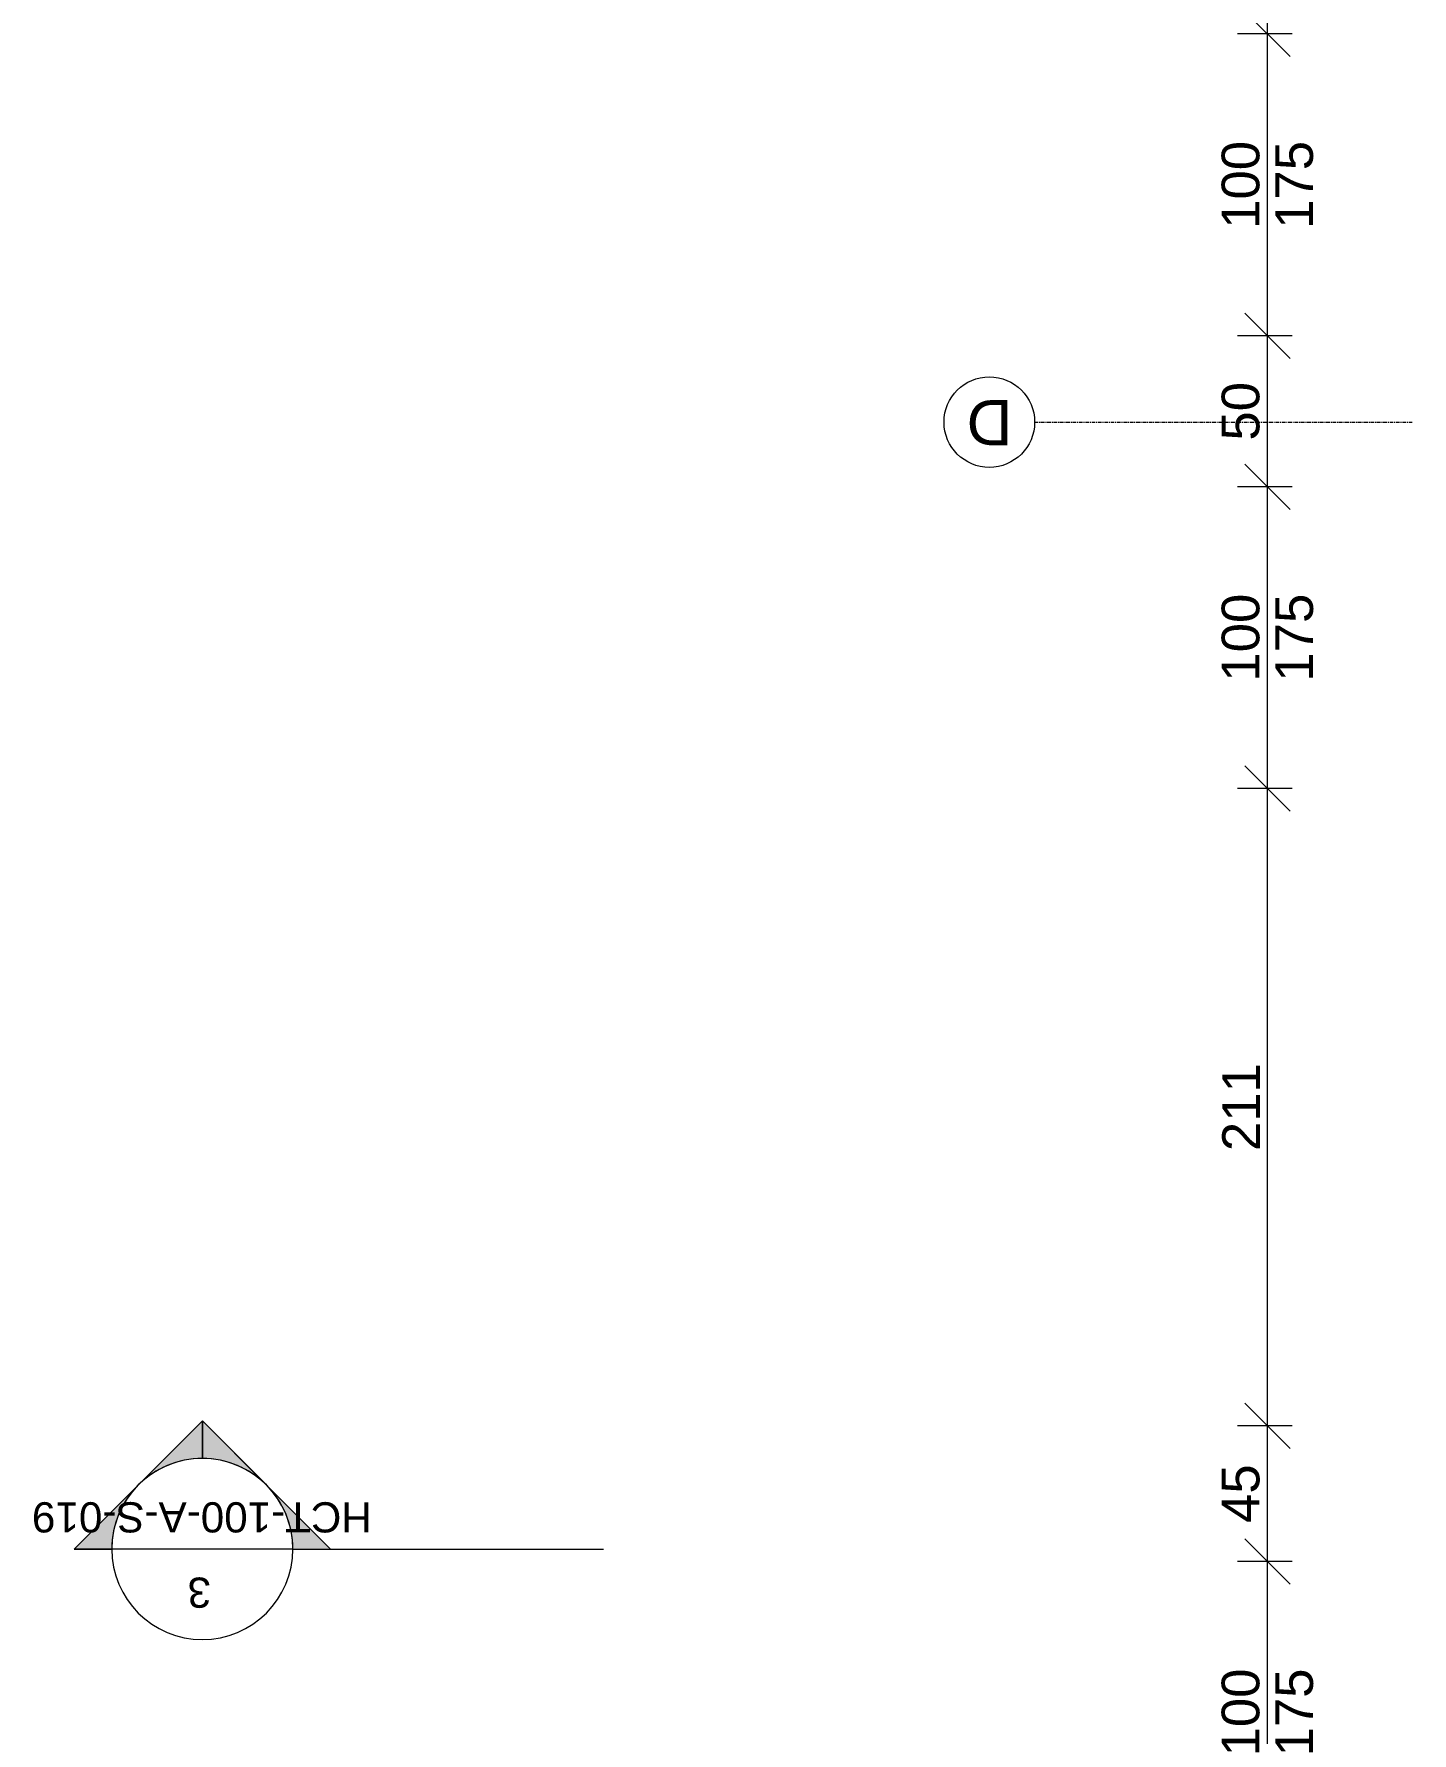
# Model space of a CAD drawing. Header units: centimetres. Extents: x -5566 to 5867, y -120 to 4683.
# Drawn here: x -5566 to -5110, y 1359 to 1922 of the extents above; entities that cross this region are included whole.
import ezdxf

# ---------------------------------------------------------------- set-up
doc = ezdxf.new("R2010")
doc.units = ezdxf.units.CM
doc.linetypes.add('Grid Line', pattern=[2.1, 1.2, -0.3, 0.3, -0.3])
for name, color, linetype, lineweight in [('A-ANNO-DIMS', 211, 'Continuous', 5), ('G-ANNO-SYMB', 111, 'Continuous', 5), ('S-GRID', 1, 'Continuous', 5), ('S-GRID-IDEN', 1, 'Continuous', 5)]:
    doc.layers.add(name, color=color, linetype=linetype, lineweight=lineweight)
doc.styles.add('Arial', font='arial.ttf', dxfattribs={"height": 12.5})
doc.styles.add('Arial_1', font='arial.ttf', dxfattribs={"height": 15})
doc.styles.add('Arial_2', font='arial.ttf', dxfattribs={"height": 10})
doc.dimstyles.new('200_100_2_5mm_Arial_cm___OpenHeight', dxfattribs={"dimscale": 30.48, "dimtxt": 12.753242, "dimasz": 0.492126, "dimexe": 0.328084, "dimexo": 0.0625, "dimgap": 0.082021, "dimtad": 1, "dimdec": 0, "dimzin": 0, "dimdsep": 46, "dimtxsty": 'Arial', "dimblk1": 'OBLIQUE', "dimblk2": 'OBLIQUE', "dimsah": 1, "dimcen": 0.09, "dimdle": 0.328084, "dimazin": 0, "dimtfac": 1, "dimtdec": 4, "dimtix": 1, "dimtmove": 0, "dimatfit": 3, "dimfxl": 0.328084, "dimfxlon": 1, "dimtvp": 1, "dimtolj": 1, "dimtzin": 0, "dimlwd": 18, "dimlwe": 18, "dimarcsym": 2})

# ---------------------------------------------------------------- blocks, each defined once
blk = doc.blocks.new('Grid - AR_Grid Head - Circle_3mm-767080-Level _9_00')
at = {"layer": 'S-GRID-IDEN'}
blk.add_circle((0, 0), 0.3, dxfattribs=at)
blk = doc.blocks.new('Section - M_Section Head - Filled-24181-Level _9_00')
at = {"layer": 'G-ANNO-SYMB'}
h = blk.add_hatch(color=256, dxfattribs=at)
edge = h.paths.add_edge_path(flags=0)
edge.add_line((-0.6, 0.849), (-0.6, 0.6))
edge.add_arc((-0.6, 0), 0.6, 90, 135)
edge.add_line((-1.024, 0.424), (-0.6, 0.849))
h = blk.add_hatch(color=256, dxfattribs=at)
edge = h.paths.add_edge_path(flags=0)
edge.add_line((-0.6, 0.849), (-0.176, 0.424))
edge.add_arc((-0.6, 0), 0.6, 45, 90)
edge.add_line((-0.6, 0.6), (-0.6, 0.849))
h = blk.add_hatch(color=256, dxfattribs=at)
edge = h.paths.add_edge_path(flags=0)
edge.add_line((-1.449, 0), (-1.024, 0.424))
edge.add_arc((-0.6, 0), 0.6, 135, 180)
edge.add_line((-1.2, 0), (-1.449, 0))
h = blk.add_hatch(color=256, dxfattribs=at)
edge = h.paths.add_edge_path(flags=0)
edge.add_line((0.249, 0), (0, 0))
edge.add_arc((-0.6, 0), 0.6, 0, 45)
edge.add_line((-0.176, 0.424), (0.249, 0))
at = {"layer": 'G-ANNO-SYMB', "lineweight": 13}
for p, q in [((-0.6, 0.849), (-1.449, 0)), ((-0.6, 0.849), (-1.024, 0.424)), ((-0.6, 0.849), (0.249, 0)), ((-0.6, 0.6), (-0.6, 0.849)), ((-0.6, 0.849), (-0.6, 0.6)), ((-0.176, 0.424), (-0.6, 0.849)), ((-1.024, 0.424), (-1.449, 0)), ((0.249, 0), (-0.176, 0.424)), ((-1.2, 0), (-1.449, 0)), ((-1.449, 0), (-1.2, 0)), ((0, 0), (0.249, 0)), ((0, 0), (0.249, 0))]:
    blk.add_line(p, q, dxfattribs=at)
for start, end in [(0, 180), (90, 135), (45, 90), (135, 180), (0, 45), (180, 360)]:
    blk.add_arc((-0.6, 0), 0.6, start, end, dxfattribs=at)
blk = doc.blocks.new('_Oblique')
at = {"color": 0, "linetype": 'ByBlock', "lineweight": -2}
blk.add_line((-0.5, -0.5), (0.5, 0.5), dxfattribs=at)
blk = doc.blocks.new('DIMBLOCK193-Level _9_00')
at = {"layer": 'A-ANNO-DIMS', "color": 0, "lineweight": 18, "transparency": 16777216}
for p, q in [((-5157.84, 1305.49), (-5157.84, 1425.49)), ((-5149.74, 1415.49), (-5167.84, 1415.49)), ((-5149.74, 1315.49), (-5167.84, 1315.49))]:
    blk.add_line(p, q, dxfattribs=at)
at = {"layer": 'Defpoints', "color": 0, "transparency": 16777216}
for p in [(-5157.84, 1415.49), (-5147.84, 1415.49), (-5147.84, 1315.49)]:
    blk.add_point(p, dxfattribs=at)
at = {"layer": 'A-ANNO-DIMS', "color": 0, "lineweight": 18, "transparency": 16777216, "xscale": 15, "yscale": 15, "zscale": 15}
for p, rotation in [((-5157.84, 1415.49), 90), ((-5157.84, 1315.49), 270)]:
    blk.add_blockref('_Oblique', p, dxfattribs=dict(at, rotation=rotation))
at = {"layer": 'A-ANNO-DIMS', "color": 0, "lineweight": 18, "transparency": 16777216, "char_height": 12.5, "width": 34.6103, "attachment_point": 5, "rotation": 90, "style": 'Arial'}
for s, insert in [('\\A1;100', (-5166.72, 1365.49)), ('\\A1;175', (-5148.96, 1365.49))]:
    blk.add_mtext(s, dxfattribs=dict(at, insert=insert))
blk = doc.blocks.new('DIMBLOCK194-Level _9_00')
at = {"layer": 'A-ANNO-DIMS', "color": 0, "lineweight": 18, "transparency": 16777216}
for p, q in [((-5157.84, 1405.49), (-5157.84, 1470.49)), ((-5149.74, 1460.49), (-5167.84, 1460.49)), ((-5149.74, 1415.49), (-5167.84, 1415.49))]:
    blk.add_line(p, q, dxfattribs=at)
at = {"layer": 'Defpoints', "color": 0, "transparency": 16777216}
for p in [(-5157.84, 1460.49), (-5147.84, 1460.49), (-5147.84, 1415.49)]:
    blk.add_point(p, dxfattribs=at)
at = {"layer": 'A-ANNO-DIMS', "color": 0, "lineweight": 18, "transparency": 16777216, "xscale": 15, "yscale": 15, "zscale": 15}
for p, rotation in [((-5157.84, 1460.49), 90), ((-5157.84, 1415.49), 270)]:
    blk.add_blockref('_Oblique', p, dxfattribs=dict(at, rotation=rotation))
at = {"layer": 'A-ANNO-DIMS', "color": 0, "lineweight": 18, "transparency": 16777216, "insert": (-5166.7, 1437.99), "char_height": 12.5, "width": 23.0736, "attachment_point": 5, "rotation": 90, "style": 'Arial'}
blk.add_mtext('\\A1;45', dxfattribs=at)
blk = doc.blocks.new('DIMBLOCK195-Level _9_00')
at = {"layer": 'A-ANNO-DIMS', "color": 0, "lineweight": 18, "transparency": 16777216}
for p, q in [((-5157.84, 1450.49), (-5157.84, 1681.58)), ((-5149.74, 1671.58), (-5167.84, 1671.58)), ((-5149.74, 1460.49), (-5167.84, 1460.49))]:
    blk.add_line(p, q, dxfattribs=at)
at = {"layer": 'Defpoints', "color": 0, "transparency": 16777216}
for p in [(-5157.84, 1671.58), (-5147.84, 1671.58), (-5147.84, 1460.49)]:
    blk.add_point(p, dxfattribs=at)
at = {"layer": 'A-ANNO-DIMS', "color": 0, "lineweight": 18, "transparency": 16777216, "xscale": 15, "yscale": 15, "zscale": 15}
for p, rotation in [((-5157.84, 1671.58), 90), ((-5157.84, 1460.49), 270)]:
    blk.add_blockref('_Oblique', p, dxfattribs=dict(at, rotation=rotation))
at = {"layer": 'A-ANNO-DIMS', "color": 0, "lineweight": 18, "transparency": 16777216, "insert": (-5166.61, 1566.03), "char_height": 12.5, "width": 34.6103, "attachment_point": 5, "rotation": 90, "style": 'Arial'}
blk.add_mtext('\\A1;211', dxfattribs=at)
blk = doc.blocks.new('DIMBLOCK196-Level _9_00')
at = {"layer": 'A-ANNO-DIMS', "color": 0, "lineweight": 18, "transparency": 16777216}
for p, q in [((-5157.84, 1661.58), (-5157.84, 1781.58)), ((-5149.74, 1771.58), (-5167.84, 1771.58)), ((-5149.74, 1671.58), (-5167.84, 1671.58))]:
    blk.add_line(p, q, dxfattribs=at)
at = {"layer": 'Defpoints', "color": 0, "transparency": 16777216}
for p in [(-5157.84, 1771.58), (-5147.84, 1771.58), (-5147.84, 1671.58)]:
    blk.add_point(p, dxfattribs=at)
at = {"layer": 'A-ANNO-DIMS', "color": 0, "lineweight": 18, "transparency": 16777216, "xscale": 15, "yscale": 15, "zscale": 15}
for p, rotation in [((-5157.84, 1771.58), 90), ((-5157.84, 1671.58), 270)]:
    blk.add_blockref('_Oblique', p, dxfattribs=dict(at, rotation=rotation))
at = {"layer": 'A-ANNO-DIMS', "color": 0, "lineweight": 18, "transparency": 16777216, "char_height": 12.5, "width": 34.6103, "attachment_point": 5, "rotation": 90, "style": 'Arial'}
for s, insert in [('\\A1;100', (-5166.72, 1721.58)), ('\\A1;175', (-5148.96, 1721.58))]:
    blk.add_mtext(s, dxfattribs=dict(at, insert=insert))
blk = doc.blocks.new('DIMBLOCK197-Level _9_00')
at = {"layer": 'A-ANNO-DIMS', "color": 0, "lineweight": 18, "transparency": 16777216}
for p, q in [((-5157.84, 1761.58), (-5157.84, 1831.58)), ((-5149.74, 1821.58), (-5167.84, 1821.58)), ((-5149.74, 1771.58), (-5167.84, 1771.58))]:
    blk.add_line(p, q, dxfattribs=at)
at = {"layer": 'Defpoints', "color": 0, "transparency": 16777216}
for p in [(-5157.84, 1821.58), (-5147.84, 1821.58), (-5147.84, 1771.58)]:
    blk.add_point(p, dxfattribs=at)
at = {"layer": 'A-ANNO-DIMS', "color": 0, "lineweight": 18, "transparency": 16777216, "xscale": 15, "yscale": 15, "zscale": 15}
for p, rotation in [((-5157.84, 1821.58), 90), ((-5157.84, 1771.58), 270)]:
    blk.add_blockref('_Oblique', p, dxfattribs=dict(at, rotation=rotation))
at = {"layer": 'A-ANNO-DIMS', "color": 0, "lineweight": 18, "transparency": 16777216, "insert": (-5166.72, 1796.58), "char_height": 12.5, "width": 23.0736, "attachment_point": 5, "rotation": 90, "style": 'Arial'}
blk.add_mtext('\\A1;50', dxfattribs=at)
blk = doc.blocks.new('DIMBLOCK198-Level _9_00')
at = {"layer": 'A-ANNO-DIMS', "color": 0, "lineweight": 18, "transparency": 16777216}
for p, q in [((-5157.84, 1811.58), (-5157.84, 1931.58)), ((-5149.74, 1921.58), (-5167.84, 1921.58)), ((-5149.74, 1821.58), (-5167.84, 1821.58))]:
    blk.add_line(p, q, dxfattribs=at)
at = {"layer": 'Defpoints', "color": 0, "transparency": 16777216}
for p in [(-5157.84, 1921.58), (-5147.84, 1921.58), (-5147.84, 1821.58)]:
    blk.add_point(p, dxfattribs=at)
at = {"layer": 'A-ANNO-DIMS', "color": 0, "lineweight": 18, "transparency": 16777216, "xscale": 15, "yscale": 15, "zscale": 15}
for p, rotation in [((-5157.84, 1921.58), 90), ((-5157.84, 1821.58), 270)]:
    blk.add_blockref('_Oblique', p, dxfattribs=dict(at, rotation=rotation))
at = {"layer": 'A-ANNO-DIMS', "color": 0, "lineweight": 18, "transparency": 16777216, "char_height": 12.5, "width": 34.6103, "attachment_point": 5, "rotation": 90, "style": 'Arial'}
for s, insert in [('\\A1;100', (-5166.72, 1871.58)), ('\\A1;175', (-5148.96, 1871.58))]:
    blk.add_mtext(s, dxfattribs=dict(at, insert=insert))
blk = doc.blocks.new('DIMBLOCK199-Level _9_00')
at = {"layer": 'A-ANNO-DIMS', "color": 0, "lineweight": 18, "transparency": 16777216}
for p, q in [((-5157.84, 1911.58), (-5157.84, 1981.58)), ((-5149.74, 1971.58), (-5167.84, 1971.58)), ((-5149.74, 1921.58), (-5167.84, 1921.58))]:
    blk.add_line(p, q, dxfattribs=at)
at = {"layer": 'Defpoints', "color": 0, "transparency": 16777216}
for p in [(-5157.84, 1971.58), (-5147.84, 1971.58), (-5147.84, 1921.58)]:
    blk.add_point(p, dxfattribs=at)
at = {"layer": 'A-ANNO-DIMS', "color": 0, "lineweight": 18, "transparency": 16777216, "xscale": 15, "yscale": 15, "zscale": 15}
for p, rotation in [((-5157.84, 1971.58), 90), ((-5157.84, 1921.58), 270)]:
    blk.add_blockref('_Oblique', p, dxfattribs=dict(at, rotation=rotation))
at = {"layer": 'A-ANNO-DIMS', "color": 0, "lineweight": 18, "transparency": 16777216, "insert": (-5166.72, 1946.58), "char_height": 12.5, "width": 23.0736, "attachment_point": 5, "rotation": 90, "style": 'Arial'}
blk.add_mtext('\\A1;50', dxfattribs=at)

msp = doc.modelspace()

# ---------------------------------------------------------------- linework, layer by layer
at = {"layer": 'G-ANNO-SYMB', "lineweight": 13}
msp.add_line((-5480.67, 1419.65), (-5540.67, 1419.65), dxfattribs=at)
at = {"layer": 'G-ANNO-SYMB'}
msp.add_line((-5480.67, 1419.65), (-5377.78, 1419.65), dxfattribs=at)
at = {"layer": 'S-GRID', "linetype": 'Grid Line'}
msp.add_line((-5235, 1792.99), (-5110, 1792.99), dxfattribs=at)

# ---------------------------------------------------------------- block references
at = {"layer": 'G-ANNO-SYMB', "lineweight": 13, "xscale": 49.99999999999998, "yscale": 49.99999999999998, "zscale": 49.99999999999998}
msp.add_blockref('Section - M_Section Head - Filled-24181-Level _9_00', (-5480.67, 1419.65), dxfattribs=at)
at = {"layer": 'S-GRID-IDEN', "xscale": 49.99999999999998, "yscale": 49.99999999999998, "zscale": 49.99999999999998, "rotation": 270}
msp.add_blockref('Grid - AR_Grid Head - Circle_3mm-767080-Level _9_00', (-5250, 1792.99), dxfattribs=at)

# ---------------------------------------------------------------- texts
at = {"layer": 'G-ANNO-SYMB', "char_height": 10, "attachment_point": 1, "rotation": 180, "style": 'Arial_2'}
for s, insert, width in [('HCT-100-A-S-019', (-5454.53, 1425.15), 138.6919), ('3', (-5507.78, 1400.2), 9.6202)]:
    msp.add_mtext(s, dxfattribs=dict(at, insert=insert, width=width))
at = {"layer": 'S-GRID-IDEN', "insert": (-5242.35, 1785.28), "char_height": 15, "width": 18.4388, "attachment_point": 1, "rotation": 180, "style": 'Arial_1'}
msp.add_mtext('D', dxfattribs=at)

# ---------------------------------------------------------------- dimensions: what is measured, and where the dimension line sits
at = {"layer": 'A-ANNO-DIMS', "lineweight": 18}
for base, p1, p2, override, picture, middle in [((-5157.84, 1971.58), (-5147.84, 1921.58), (-5147.84, 1971.58), {"dimpost": '<>', "dimfxl": 50}, 'DIMBLOCK199-Level _9_00', (-5166.72, 1946.58)), ((-5157.84, 1821.58), (-5147.84, 1771.58), (-5147.84, 1821.58), {"dimpost": '<>', "dimfxl": 50}, 'DIMBLOCK197-Level _9_00', (-5166.72, 1796.58)), ((-5157.84, 1671.58), (-5147.84, 1460.49), (-5147.84, 1671.58), {"dimpost": '<>', "dimfxl": 211.086155}, 'DIMBLOCK195-Level _9_00', (-5166.61, 1566.03)), ((-5157.84, 1460.49), (-5147.84, 1415.49), (-5147.84, 1460.49), {"dimpost": '<>', "dimfxl": 45}, 'DIMBLOCK194-Level _9_00', (-5166.7, 1437.99))]:
    dim = msp.add_linear_dim(base=base, p1=p1, p2=p2, angle=270, dimstyle='200_100_2_5mm_Arial_cm___OpenHeight', override=override, dxfattribs=at)
    dim.commit()
    dim.dimension.update_dxf_attribs({"geometry": picture, "text_midpoint": middle})
for base, p1, p2, picture, middle in [((-5157.84, 1921.58), (-5147.84, 1821.58), (-5147.84, 1921.58), 'DIMBLOCK198-Level _9_00', (-5157.84, 1871.58)), ((-5157.84, 1771.58), (-5147.84, 1671.58), (-5147.84, 1771.58), 'DIMBLOCK196-Level _9_00', (-5157.84, 1721.58)), ((-5157.84, 1415.49), (-5147.84, 1315.49), (-5147.84, 1415.49), 'DIMBLOCK193-Level _9_00', (-5157.84, 1365.49))]:
    dim = msp.add_linear_dim(base=base, p1=p1, p2=p2, angle=270, text='<>\\X175', dimstyle='200_100_2_5mm_Arial_cm___OpenHeight', override={"dimpost": '<>', "dimfxl": 100}, dxfattribs=at)
    dim.commit()
    dim.dimension.update_dxf_attribs({"geometry": picture, "text_midpoint": middle})

doc.saveas('drawing.dxf')
